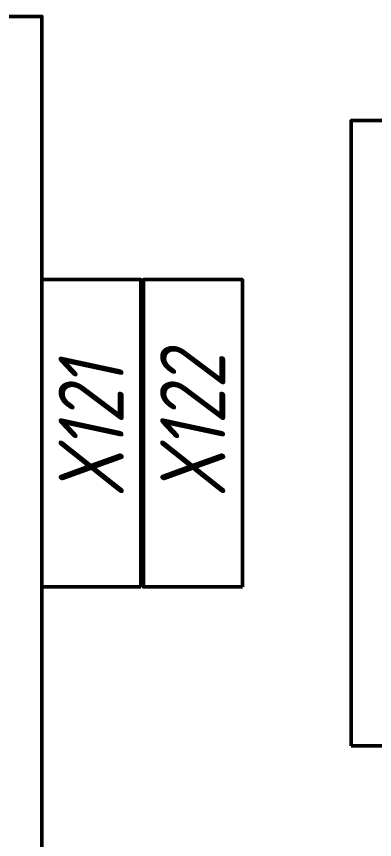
# Model space of a CAD drawing. Header units: millimetres. Extents: x -2573 to 2942, y -1220 to 2800.
# Drawn here: x 1372.7 to 1441.4, y 1110 to 1268 of the extents above; entities that cross this region are included whole.
import ezdxf

# ---------------------------------------------------------------- set-up
doc = ezdxf.new("R2010")
doc.units = ezdxf.units.MM
doc.styles.add('textstyle215', font='isocpeui.ttf', dxfattribs={"width": 0.8})

msp = doc.modelspace()

# ---------------------------------------------------------------- linework, layer by layer
at = {"lineweight": 50}
for points in [[(1340.536, 1108), (1340.536, 1268), (1377.536, 1268), (1377.536, 1108)], [(1436.897, 1128), (1436.897, 1248), (1506.897, 1248), (1506.897, 1128)], [(1396.536, 1158.5), (1396.536, 1217.5), (1377.536, 1217.5), (1377.536, 1158.5)], [(1416.036, 1158.5), (1416.036, 1217.5), (1397.036, 1217.5), (1397.036, 1158.5)]]:
    msp.add_lwpolyline(points, close=True, dxfattribs=at)

# ---------------------------------------------------------------- texts
at = {"color": 1, "lineweight": 40, "true_color": 0xff0000, "style": 'textstyle215', "width": 0.8}
for s, p in [('X122', (1412.738, 1175.692)), ('X121', (1393.238, 1175.692))]:
    msp.add_text(s, height=12.5, rotation=90, dxfattribs=at).set_placement(p)

doc.saveas('drawing.dxf')
